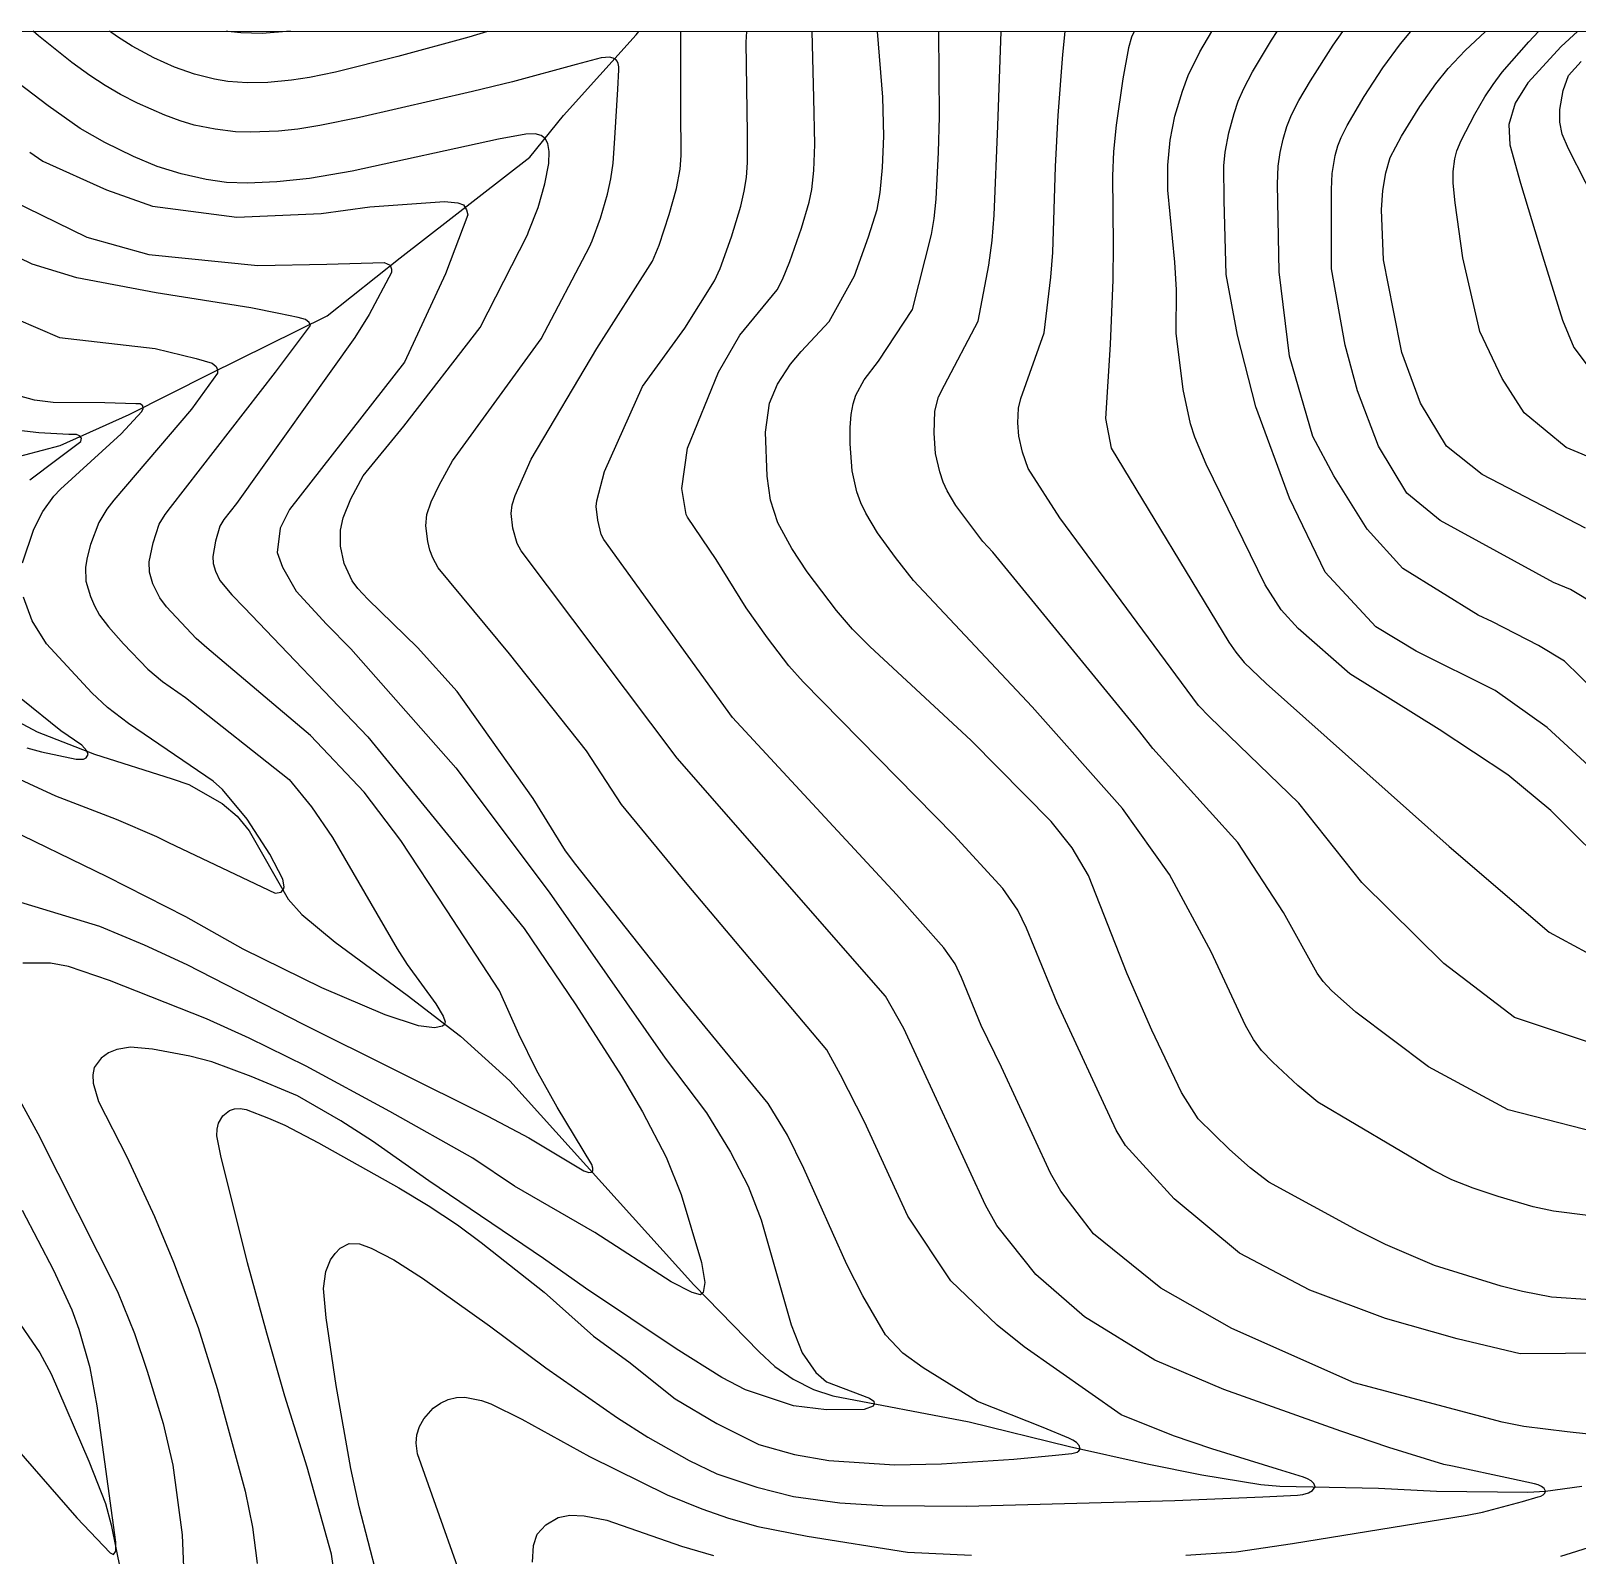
# Model space of a CAD drawing. Extents: x 197794 to 200030, y 561152 to 563931.
# Drawn here: x 198343 to 198662.3, y 563612.7 to 563927.4 of the extents above; entities that cross this region are included whole.
import ezdxf

# ---------------------------------------------------------------- set-up
doc = ezdxf.new("R2010")
doc.units = 0
for name, color, linetype in [('E0022112', 5, 'CONTINUOUS'), ('F0017111', 30, 'CONTINUOUS'), ('F0017114', 7, 'CONTINUOUS'), ('H0017334', 7, 'CONTINUOUS')]:
    doc.layers.add(name, color=color, linetype=linetype)

msp = doc.modelspace()

# ---------------------------------------------------------------- linework, layer by layer
at = {"layer": 'E0022112', "flags": 128}
for points in [[(198306.748, 563834.302), (198311.74, 563834.66), (198321.05, 563835.5), (198334.39, 563837.97), (198349.08, 563841.8), (198363.31, 563848.26), (198379.98, 563856.64), (198404.23, 563868.6), (198419.26, 563880.58), (198446.07, 563901.39), (198453.02, 563910), (198467.99, 563926.6), (198468.549, 563927.348)], [(198337.36, 563786.44), (198344.29, 563782.68), (198356.16, 563778.1), (198372.2, 563773.03), (198375.67, 563771.8), (198382.5, 563767.93), (198385.61, 563765.31), (198388.11, 563762.26), (198396.12, 563748.15), (198398.98, 563744.98), (198405.83, 563739.3), (198420.69, 563728.36), (198431.71, 563719.84), (198441.92, 563710.64), (198479.91, 563668.49), (198493.4, 563654.65), (198496.63, 563651.64), (198500.4, 563649.04), (198504.66, 563646.93), (198508.6, 563645.58), (198536.79, 563640.21), (198557.5, 563635.1), (198573.55, 563631.52), (198584.82, 563629.26), (198597.02, 563627.26), (198600.94, 563626.92), (198621.3, 563626.56), (198633.28, 563625.92), (198652.14, 563625.68), (198655.82, 563625.88), (198663.29, 563626.94)], [(198339.31, 563662.6), (198344.84, 563654.5), (198347.22, 563650.14), (198355.02, 563632.12), (198358.4, 563623.35), (198359.63, 563618.94), (198361.54, 563609.49)]]:
    msp.add_lwpolyline(points, dxfattribs=at)
at = {"layer": 'F0017111'}
for points, elevation in [([(198416.4, 563601.17), (198410.84, 563622.69), (198409.07, 563630.62), (198406.05, 563647.7), (198403.99, 563661.7), (198403.46, 563667.74), (198403.94, 563671.28), (198404.91, 563673.66), (198405.84, 563675.01), (198406.92, 563676.07), (198408.77, 563677.02), (198410.87, 563677), (198413.27, 563676.1), (198417.99, 563673.71), (198423.91, 563669.92), (198437.72, 563660.07), (198449.35, 563651.37), (198464.17, 563641.08), (198470.41, 563637.09), (198478.99, 563632.22), (198484.68, 563629.5), (198492.92, 563626.75), (198500.51, 563624.81), (198510.1, 563623.53), (198518.85, 563622.97), (198536.26, 563622.83), (198579.22, 563623.97), (198597.43, 563624.75), (198604.55, 563625.1), (198605.7, 563625.24), (198606.82, 563625.54), (198607.68, 563626.03), (198608.25, 563626.79), (198607.97, 563627.47), (198607.41, 563628.02), (198606.63, 563628.46), (198605.79, 563628.79), (198600.47, 563630.46), (198586.86, 563634.63), (198579, 563637.33), (198568.19, 563641.67), (198548.14, 563655.72), (198542.59, 563660.18), (198532.97, 563669.32), (198524.13, 563682.69), (198515.16, 563702.18), (198510.24, 563711.88), (198507.38, 563717.04), (198478.57, 563751.27), (198464.97, 563767.7), (198457.76, 563778.77), (198441.86, 563798.79), (198427.11, 563816.57), (198425.99, 563818.64), (198425.41, 563820.19), (198424.96, 563822.01), (198424.59, 563825.27), (198424.81, 563827.6), (198425.66, 563830.18), (198427.32, 563833.65), (198430.06, 563838.65), (198448.37, 563863.88), (198458.37, 563882.88), (198458.92, 563884.08), (198460.66, 563888.8), (198462.09, 563893.75), (198462.81, 563896.91), (198463.29, 563900.12), (198463.61, 563905.3), (198464.25, 563915.43), (198464.45, 563919.4), (198464.42, 563920.05), (198464.32, 563920.68), (198464.06, 563921.19), (198463.79, 563921.55), (198463.25, 563921.81), (198462.51, 563922.01), (198461.65, 563921.97), (198460.78, 563921.91), (198455.64, 563920.5), (198442.5, 563916.91), (198434.23, 563914.92), (198410.88, 563909.57), (198402.71, 563907.88), (198398.15, 563907.17), (198394.17, 563906.77), (198388.38, 563906.53), (198385.27, 563906.62), (198381.05, 563907.12), (198376.75, 563908.01), (198373.84, 563908.85), (198370.65, 563910.01), (198365.02, 563912.52), (198361.55, 563914.3), (198358.39, 563916.14), (198355.18, 563918.25), (198351.51, 563920.92), (198344.61, 563926.4), (198343.495, 563927.365)], 230), ([(198581.5, 563612.7), (198591.91, 563613.41), (198603.53, 563615.08), (198639.6, 563620.95), (198642.77, 563621.54), (198651.06, 563623.8), (198654.3, 563624.71), (198654.81, 563624.9), (198655.29, 563625.15), (198655.64, 563625.47), (198655.82, 563625.88), (198655.52, 563626.45), (198655, 563626.88), (198654.28, 563627.2), (198653.53, 563627.43), (198648.77, 563628.47), (198636.61, 563631.04), (198634.81, 563631.42), (198623.44, 563634.92), (198613.54, 563638.29), (198589.39, 563646.88), (198575.11, 563652.97), (198560.63, 563661.92), (198550.53, 563670.68), (198542.51, 563680.77), (198540.14, 563684.98), (198523.28, 563721.44), (198519.51, 563728.15), (198476.48, 563777.24), (198444.27, 563820.06), (198443.43, 563821.62), (198442.57, 563824.76), (198442.21, 563827.82), (198442.38, 563829.57), (198443.02, 563831.5), (198446.32, 563839.04), (198459.89, 563861.83), (198471.39, 563879.89), (198472.73, 563883.22), (198474.86, 563889.55), (198476.31, 563894.88), (198477.08, 563898.87), (198477.3, 563901.7), (198477.26, 563911.28), (198477.21, 563927.347)], 235), ([(198669.109, 563637.223), (198660.259, 563638.143), (198651.309, 563639.283), (198646.819, 563640.163), (198616.299, 563648.283), (198591.019, 563659.463), (198576.359, 563667.843), (198562.449, 563679.073), (198555.709, 563687.883), (198553.549, 563691.593), (198543.479, 563713.433), (198539.269, 563722.093), (198535.219, 563731.993), (198533.869, 563734.793), (198531.549, 563738.133), (198521.739, 563749.103), (198487.909, 563785.653), (198461.349, 563822.433), (198460.789, 563823.463), (198460.109, 563826.383), (198459.749, 563829.243), (198459.869, 563830.413), (198461.479, 563836.483), (198469.329, 563854.033), (198478.039, 563866.073), (198484.209, 563875.813), (198485.339, 563878.383), (198487.699, 563884.903), (198489.639, 563891.243), (198490.349, 563894.323), (198490.779, 563897.153), (198491.019, 563900.303), (198491.029, 563906.253), (198490.699, 563925.103), (198490.86, 563927.345)], 240), ([(198669.31, 563654.42), (198650.59, 563654.25), (198637.58, 563657.35), (198622.72, 563661.54), (198607.1, 563667.44), (198592.63, 563675.06), (198579.11, 563686.29), (198569.07, 563697.26), (198567.12, 563700.46), (198554.98, 563726.73), (198548.65, 563742.18), (198546.85, 563745.91), (198543.76, 563750.37), (198533.63, 563761.39), (198502.47, 563793.04), (198499.51, 563796.31), (198495.1, 563802.13), (198490.74, 563808.31), (198484.56, 563818.29), (198478.59, 563827.05), (198478.31, 563827.57), (198477.45, 563832.92), (198478.64, 563841.26), (198485.04, 563856.96), (198489.39, 563864.64), (198497.15, 563873.99), (198498.2, 563876.09), (198499.72, 563879.86), (198502.13, 563886.68), (198503.71, 563892.05), (198504.26, 563894.69), (198504.7, 563898.62), (198504.9, 563903.98), (198504.73, 563913.6), (198504.35, 563927.343)], 245), ([(198684.18, 563680.37), (198657.43, 563683.73), (198653.27, 563684.63), (198646.01, 563686.78), (198640.88, 563688.49), (198636.47, 563690.23), (198632.51, 563692.17), (198608.78, 563706.25), (198604.64, 563709.67), (198599.46, 563714.47), (198597.17, 563716.92), (198595.49, 563719.18), (198593.84, 563722.09), (198586.77, 563737.29), (198578.12, 563753.28), (198568.47, 563766.87), (198549.82, 563787.85), (198525.31, 563813.95), (198521.57, 563818.69), (198517.87, 563823.8), (198515.46, 563827.84), (198514.43, 563830.02), (198513.61, 563832.29), (198512.63, 563836.58), (198512.22, 563842.2), (198512.2, 563845.53), (198512.42, 563848.24), (198512.83, 563850.43), (198513.4, 563852.21), (198515.11, 563855.42), (198518.05, 563859.28), (198525.06, 563869.91), (198528.99, 563885.38), (198529.57, 563888.68), (198529.95, 563892.67), (198530.48, 563902.41), (198530.66, 563909.71), (198530.54, 563927.34)], 255), ([(198671.67, 563698.59), (198648.06, 563704.64), (198631.6, 563713.53), (198616.6, 563724.79), (198611.6, 563729.31), (198609.89, 563731.15), (198608.62, 563732.84), (198601.71, 563745.41), (198592.27, 563759.83), (198574.71, 563779.26), (198572.04, 563782.71), (198541.66, 563819.8), (198539.59, 563822.04), (198534.02, 563829.43), (198532.21, 563832.46), (198531.4, 563834.24), (198530.7, 563836.37), (198529.85, 563840.16), (198529.54, 563844.37), (198529.69, 563848.9), (198530.42, 563851.88), (198531.71, 563854.28), (198538.67, 563867.51), (198540.83, 563879.06), (198541.56, 563884.14), (198541.96, 563889.4), (198542.69, 563907.83), (198543.42, 563927.338)], 260), ([(198689.63, 563710.28), (198649.38, 563723.74), (198634.82, 563734.89), (198617.86, 563751.58), (198604.85, 563767.95), (198586.38, 563785.77), (198584.13, 563788.15), (198555.5, 563826.9), (198548.96, 563837.08), (198547.79, 563840.45), (198547.06, 563843.73), (198546.86, 563846.54), (198546.96, 563849.56), (198547.45, 563851.54), (198552.29, 563865.1), (198553.66, 563876.57), (198554.06, 563881.7), (198554.63, 563899.45), (198555.18, 563909.97), (198556.11, 563922.57), (198556.59, 563927.336)], 265), ([(198570.832, 563927.334), (198570.31, 563926.12), (198569.68, 563923.94), (198568.52, 563917.57), (198567.16, 563908), (198566.57, 563902.51), (198566.36, 563897.42), (198566.49, 563883.23), (198566.44, 563876.06), (198565.9, 563862.69), (198564.91, 563847.43), (198566.11, 563841.27), (198590.39, 563801.22), (198591.84, 563799.14), (198593.55, 563797.05), (198598.08, 563792.66), (198635.89, 563759), (198656.57, 563741.32), (198674.35, 563731.68)], 270), ([(198667.29, 563773.35), (198656.11, 563783.63), (198645.37, 563791.27), (198629.07, 563799.38), (198620.73, 563804.39), (198610.3, 563815.65), (198602.9, 563830.95), (198596.01, 563849.82), (198592.19, 563864.61), (198589.87, 563877.12), (198589.43, 563892.4), (198589.39, 563899.56), (198589.65, 563902.39), (198590.4, 563906.4), (198591.48, 563910.4), (198592.35, 563912.91), (198593.52, 563915.56), (198595.32, 563918.98), (198599.2, 563925.5), (198600.41, 563927.33)], 280), ([(198666.2, 563790.94), (198659.69, 563797.29), (198654.32, 563800.54), (198644.88, 563805.42), (198641.86, 563806.77), (198626.36, 563816.42), (198618.97, 563824.58), (198612.08, 563835.54), (198607.74, 563843.7), (198602.9, 563860.27), (198600.77, 563877.71), (198600.43, 563895.83), (198600.59, 563899.54), (198601.01, 563902.31), (198601.63, 563905.08), (198602.4, 563907.68), (198603.36, 563910.08), (198604.89, 563913.08), (198607.24, 563917.15), (198611.93, 563924.49), (198613.909, 563927.329)], 285), ([(198666.36, 563808.84), (198660.99, 563812.09), (198657.44, 563813.51), (198634.07, 563826.37), (198627.18, 563831.98), (198621.32, 563841.67), (198616.98, 563853.14), (198614.43, 563862.58), (198611.61, 563878.31), (198611.58, 563894.69), (198611.77, 563897.99), (198612.39, 563901.71), (198612.91, 563903.68), (198613.59, 563905.46), (198614.82, 563907.89), (198618.34, 563913.9), (198622.19, 563919.81), (198625.84, 563924.76), (198627.977, 563927.327)], 290), ([(198664.06, 563824.76), (198642.74, 563835.81), (198635.35, 563841.67), (198629.99, 563850.59), (198626.16, 563861.05), (198624.38, 563869.72), (198622.31, 563880.19), (198621.92, 563890.47), (198622.18, 563894.49), (198622.8, 563898.13), (198623.75, 563901.3), (198626.09, 563905.73), (198629.81, 563911.86), (198633.13, 563916.54), (198635.72, 563919.69), (198639.22, 563923.38), (198643.395, 563927.325)], 295), ([(198662.372, 563927.322), (198659, 563924.19), (198652.18, 563916.71), (198649.53, 563912.53), (198648.21, 563908.13), (198648.43, 563903.94), (198650.66, 563896.03), (198655.18, 563880.97), (198659.32, 563867.68), (198661.62, 563862.07), (198666.46, 563855.69)], 305), ([(198671.07, 563882.47), (198660.54, 563903.06), (198659.22, 563906.14), (198658.78, 563908.57), (198658.78, 563911.21), (198659.44, 563915.17), (198660.54, 563918.25), (198663.19, 563921.11)], 310), ([(198342.79, 563902.38), (198345.48, 563900.58), (198358.66, 563894.61), (198368.14, 563891.28), (198385.55, 563888.98), (198402.97, 563889.75), (198413.04, 563891.15), (198428.43, 563892.25), (198431.16, 563891.95), (198432.35, 563891.51), (198433.01, 563890.47), (198433.23, 563889.44), (198428.64, 563877.26), (198420.14, 563859.02), (198396.42, 563828.65), (198394.5, 563824.77), (198393.91, 563819.76), (198395, 563816.69), (198397.81, 563811.74), (198404.08, 563804.97), (198409.07, 563799.85), (198430.77, 563775.24), (198450.07, 563749.59), (198474, 563715.35), (198482.56, 563704.06), (198487.47, 563695.93), (198491.17, 563688.86), (198493.86, 563681.97), (198500.02, 563660.24), (198502.28, 563654.49), (198505.14, 563650.42), (198507.34, 563648.49), (198516.2, 563645.14), (198517.08, 563644.48), (198517.19, 563643.93), (198516.97, 563643.49), (198515.1, 563642.77), (198507.34, 563642.72), (198500.52, 563643.54), (198490.56, 563646.8), (198485.7, 563649.4), (198476.25, 563655.27), (198457.58, 563667.84), (198448.91, 563673.98), (198425.2, 563689.98), (198413.54, 563698.21), (198407.02, 563702.37), (198398.09, 563707.51), (198388.54, 563711.51), (198380.38, 563714.57), (198375.87, 563715.73), (198368.14, 563717.19), (198363.61, 563717.56), (198360.76, 563717.12), (198359.03, 563716.41), (198357.51, 563715.35), (198356.12, 563713.39), (198355.78, 563711.87), (198355.86, 563710.19), (198356.98, 563706.4), (198362.85, 563694.95), (198368.55, 563682.62), (198372.46, 563673.2), (198377.53, 563659.69), (198381.48, 563647.13), (198387.3, 563625.92), (198388.77, 563618.44), (198389.75, 563610.94)], 220), ([(198338.96, 563892.5), (198354.6, 563884.88), (198367.37, 563881.3), (198389.91, 563878.99), (198404.1, 563879.3), (198416, 563879.6), (198417.18, 563879.08), (198417.47, 563878.27), (198417.47, 563877.53), (198412.9, 563868.89), (198409.89, 563864.14), (198385.49, 563829.87), (198382.84, 563826.53), (198382.01, 563825.17), (198381.15, 563822.07), (198380.62, 563818.88), (198380.67, 563817.46), (198381.13, 563815.87), (198382.07, 563813.94), (198384.54, 563810.97), (198387.06, 563808.35), (198412.57, 563781.7), (198444.89, 563742.08), (198455.53, 563726.35), (198464.92, 563711.77), (198469.29, 563704.26), (198474.18, 563694.91), (198477.28, 563687.18), (198481.49, 563673.11), (198482.21, 563669.02), (198481.86, 563666.92), (198481.32, 563666.42), (198479.55, 563666.95), (198475.25, 563669.12), (198459.5, 563679.3), (198442.9, 563688.89), (198434.31, 563694.67), (198417.17, 563704.34), (198399.9, 563713.67), (198388.13, 563719.45), (198379.31, 563723.41), (198359.24, 563731.39), (198350.81, 563734.23), (198347.1, 563734.94), (198341.36, 563734.95)], 215), ([(198338.37, 563748.26), (198357.17, 563742.6), (198366.4, 563738.72), (198375.2, 563734.65), (198399.1, 563722.41), (198437.39, 563703.36), (198445.86, 563698.87), (198457.19, 563692.05), (198458.22, 563691.73), (198458.75, 563691.8), (198459.09, 563692.05), (198459.09, 563692.63), (198458.84, 563693.34), (198451.68, 563705.18), (198447.44, 563712.84), (198443.79, 563720.29), (198439.82, 563729.22), (198428.87, 563745.92), (198419.43, 563760.27), (198411.86, 563770.22), (198400.79, 563781.98), (198379.38, 563800.08), (198377.12, 563801.99), (198371, 563808.54), (198369.63, 563810.38), (198368.22, 563813.27), (198367.53, 563815.65), (198367.46, 563817.79), (198368.25, 563821.74), (198369.53, 563825.57), (198370.77, 563827.61), (198371.85, 563829.01), (198393.54, 563856.97), (198400.75, 563866.58), (198400.46, 563867.24), (198399.72, 563867.83), (198398.24, 563868.28), (198394.25, 563869.09), (198388.41, 563870.26), (198368.9, 563873.36), (198352.51, 563876.43), (198343.29, 563879.25), (198332.49, 563884.48)], 210), ([(198339.96, 563867.98), (198348.92, 563864.14), (198368.66, 563861.85), (198377.16, 563859.77), (198380.48, 563858.81), (198381.29, 563858.14), (198381.59, 563857.48), (198381.59, 563856.74), (198376.22, 563849.32), (198360.14, 563830.55), (198358.69, 563828.69), (198357.04, 563825.96), (198355.34, 563821.41), (198354.61, 563818.69), (198354.29, 563816.7), (198354.39, 563813.84), (198355.31, 563810.67), (198356.14, 563808.74), (198357.2, 563806.81), (198359.02, 563804.36), (198362.14, 563800.86), (198367.18, 563795.63), (198370.19, 563793.08), (198374.92, 563789.79), (198396.36, 563772.89), (198401, 563767.19), (198405.3, 563760.9), (198418.68, 563737.9), (198420.75, 563734.64), (198426.62, 563726.55), (198428.15, 563724.02), (198428.57, 563722.79), (198428.46, 563722.3), (198428.02, 563721.94), (198426.36, 563721.61), (198423.05, 563721.99), (198416.2, 563724.27), (198403.08, 563729.85), (198386.85, 563737.83), (198375.03, 563744.49), (198358.78, 563752.76), (198336.31, 563763.66)], 205), ([(198338.7, 563710.34), (198344.48, 563699.78), (198360.88, 563667.13), (198364.4, 563658.48), (198367.06, 563650.67), (198370.32, 563639.88), (198372.32, 563631.28), (198374.29, 563616.91), (198374.62, 563608.57)], 215), ([(198338.14, 563636.92), (198352.49, 563620.42), (198359.4, 563613.15), (198360.07, 563612.83), (198360.57, 563613.55), (198360.56, 563615.41), (198356.69, 563643.53), (198355.27, 563651.4), (198353.01, 563659.32), (198351.52, 563663.31), (198347.79, 563671.47), (198341.28, 563683.89)], 210), ([(198435.29, 563598.53), (198422.89, 563633.64), (198422.6, 563635.8), (198422.75, 563637.57), (198423.26, 563639.23), (198424.15, 563640.84), (198426.09, 563643.02), (198427.6, 563644.1), (198429.22, 563644.84), (198430.9, 563645.23), (198432.61, 563645.3), (198436.09, 563644.65), (198437.97, 563643.96), (198444.41, 563640.8), (198458.39, 563633.06), (198474.41, 563625.16), (198481.59, 563622.28), (198487.09, 563620.36), (198493.17, 563618.64), (198503.34, 563616.6), (198524.05, 563613.34), (198537.26, 563612.67)], 235), ([(198446.599, 563611.263), (198446.839, 563614.673), (198447.589, 563617.023), (198449.329, 563618.983), (198451.929, 563620.493), (198454.319, 563620.983), (198457.309, 563620.843), (198461.949, 563619.893), (198477.349, 563614.573), (198483.959, 563612.593)], 240), ([(198658.989, 563612.493), (198665.779, 563614.603)], 240)]:
    msp.add_lwpolyline(points, dxfattribs=dict(at, elevation=elevation))
at = {"layer": 'F0017111', "flags": 128}
for points, elevation in [([(198437.338, 563927.353), (198433.45, 563926.17), (198418.82, 563922.16), (198405.93, 563918.95), (198400.57, 563917.82), (198396.81, 563917.24), (198391.98, 563916.79), (198387.66, 563916.73), (198383.66, 563917.03), (198380.94, 563917.48), (198376.84, 563918.52), (198372.68, 563919.98), (198368.41, 563921.87), (198363.91, 563924.3), (198360.91, 563926.2), (198359.286, 563927.363)], 235), ([(198396.651, 563927.358), (198390.8, 563926.93), (198386.38, 563927.02), (198383.71, 563927.3), (198383.44, 563927.36)], 240), ([(198342.77, 563834.74), (198348.37, 563838.92), (198353.34, 563842.69), (198353.49, 563843.35), (198353.04, 563843.8), (198352.45, 563844.09), (198350.83, 563844.09), (198344.68, 563844.46), (198340.51, 563844.94)], 195), ([(198342.15, 563779.42), (198345.21, 563778.55), (198352.34, 563777.09), (198353.89, 563777.04), (198354.45, 563777.33), (198354.83, 563778.02), (198354.59, 563778.8), (198353.51, 563779.92), (198349.21, 563782.91), (198341.03, 563789.55)], 195)]:
    msp.add_lwpolyline(points, dxfattribs=dict(at, elevation=elevation))
at = {"layer": 'F0017114'}
for points, elevation in [([(198665.08, 563665.41), (198657.03, 563666), (198651.03, 563667.13), (198646.63, 563668.24), (198632.89, 563672.5), (198622.76, 563676.86), (198617.14, 563679.67), (198598.69, 563689.74), (198594.8, 563692.67), (198590.55, 563696.44), (198584.08, 563702.81), (198580.62, 563708.21), (198574.53, 563721.13), (198569.41, 563732.75), (198561.42, 563753.07), (198558.07, 563758.75), (198553.69, 563764.2), (198537.2, 563780.9), (198516.24, 563800.32), (198512.67, 563803.92), (198509.37, 563807.78), (198503.33, 563815.77), (198500.13, 563820.56), (198497.29, 563825.88), (198495.75, 563830.55), (198495.08, 563835.47), (198494.72, 563844.59), (198495.57, 563850.57), (198497.17, 563854.5), (198499.87, 563858.6), (198502.08, 563861.26), (198507.89, 563867.41), (198513.09, 563876.86), (198516, 563884.89), (198517.76, 563890.54), (198518.43, 563894.07), (198518.91, 563899.25), (198519.15, 563905.72), (198518.92, 563913.75), (198517.83, 563927.342)], 250), ([(198671.04, 563752.41), (198656.92, 563766.45), (198648.04, 563773.85), (198633.84, 563783.21), (198615.37, 563794.71), (198604.72, 563804.01), (198601.21, 563807.88), (198597.91, 563813.08), (198585.74, 563837.96), (198583.37, 563843.52), (198582.46, 563846.33), (198580.96, 563853.43), (198579.55, 563865), (198579.6, 563873.96), (198579.26, 563879.67), (198577.83, 563894.59), (198577.78, 563899.74), (198578.28, 563904.89), (198579.27, 563909.86), (198580.81, 563915), (198582.02, 563918.21), (198584.44, 563923.1), (198586.891, 563927.332)], 275), ([(198675.04, 563835.13), (198660.09, 563841.42), (198651.41, 563848.55), (198646.82, 563855.69), (198642.23, 563865.38), (198638.74, 563880.58), (198637.14, 563891.93), (198636.74, 563895.98), (198636.73, 563898.38), (198637.04, 563901.06), (198637.5, 563902.65), (198638.41, 563904.83), (198641.21, 563910.27), (198643.26, 563913.82), (198644.96, 563916.41), (198646.88, 563918.89), (198652.36, 563925.18), (198654.323, 563927.323)], 300), ([(198407.93, 563592.79), (198405.07, 563612.91), (198400.07, 563630.88), (198395.48, 563645.54), (198391.74, 563658.56), (198387.74, 563673.09), (198382.24, 563695.17), (198381.44, 563699.26), (198381.48, 563700.65), (198381.77, 563701.89), (198382.66, 563703.43), (198384.01, 563704.52), (198385.07, 563704.89), (198386.22, 563704.96), (198387.46, 563704.73), (198392.1, 563702.96), (198395.49, 563701.46), (198402.42, 563697.86), (198418.99, 563688.55), (198425.06, 563684.88), (198431.13, 563680.9), (198436.03, 563677.26), (198449.04, 563666.98), (198459.2, 563657.88), (198466.51, 563652.58), (198476.04, 563644.99), (198484.66, 563639.9), (198493.35, 563635.57), (198500.74, 563633.49), (198507.77, 563632.27), (198521.38, 563631.34), (198531.04, 563631.55), (198545.99, 563632.54), (198554.62, 563633.37), (198557.99, 563633.71), (198558.53, 563633.81), (198559.06, 563633.98), (198559.45, 563634.23), (198559.7, 563634.61), (198559.47, 563635.33), (198558.95, 563635.93), (198558.18, 563636.45), (198557.35, 563636.87), (198552.05, 563639.02), (198538.47, 563644.43), (198527.27, 563651.35), (198523.05, 563654.42), (198519.47, 563658.16), (198514.81, 563666.24), (198511.49, 563672.74), (198502.63, 563692.57), (198499.28, 563699.41), (198495.26, 563705.93), (198477.52, 563727.58), (198455.55, 563755.28), (198453.45, 563758.16), (198446.77, 563768.92), (198431.04, 563791.06), (198422.89, 563800.1), (198412.61, 563810.11), (198410.54, 563812.27), (198409.36, 563813.88), (198407.74, 563817.44), (198406.94, 563821.07), (198406.98, 563824.38), (198407.51, 563826.89), (198409.11, 563830.81), (198411.64, 563835.59), (198420.03, 563845.83), (198435.81, 563866.19), (198445.55, 563885.36), (198445.81, 563885.93), (198447.75, 563890.98), (198449.14, 563895.89), (198449.95, 563900.08), (198450.05, 563902.55), (198449.75, 563904.21), (198449.24, 563905.25), (198448.42, 563905.88), (198447.19, 563906.17), (198445.21, 563906.13), (198439.6, 563905.07), (198409.4, 563898.51), (198400.54, 563896.97), (198393.78, 563896.27), (198387.76, 563896), (198383.44, 563896.14), (198379.25, 563896.78), (198374.02, 563897.93), (198369.13, 563899.42), (198364.2, 563901.5), (198358.28, 563904.39), (198353.18, 563907.29), (198346.62, 563911.94), (198337.34, 563918.97)], 225), ([(198341.26, 563817.63), (198343.61, 563824.53), (198345.49, 563828.19), (198347.74, 563831.35), (198349.11, 563832.84), (198361.68, 563844.22), (198365.91, 563848.82), (198366.2, 563849.48), (198366.13, 563850), (198365.61, 563850.45), (198364.72, 563850.45), (198358.29, 563850.61), (198347.59, 563850.68), (198343.77, 563851.18), (198340.53, 563852.09)], 200), ([(198330.6, 563777.56), (198348.13, 563769.49), (198360.6, 563764.66), (198368.99, 563761.11), (198371.47, 563759.83), (198393.45, 563749.42), (198394.68, 563749.6), (198395.19, 563750.19), (198395.32, 563750.7), (198395.05, 563752.3), (198392.35, 563757.46), (198387.68, 563764.64), (198382.62, 563770.79), (198380.63, 563772.54), (198363.17, 563784.4), (198358.83, 563787.76), (198355.64, 563790.77), (198346.23, 563800.85), (198343.3, 563805.65), (198341.5, 563810.49)], 200)]:
    msp.add_lwpolyline(points, dxfattribs=dict(at, elevation=elevation))
at = {"layer": 'H0017334', "flags": 128}
msp.add_lwpolyline([(197794.53, 563927.44), (200000, 563927.14), (200000, 561152.39), (197793.79, 561152.69)], close=True, dxfattribs=at)

doc.saveas('drawing.dxf')
